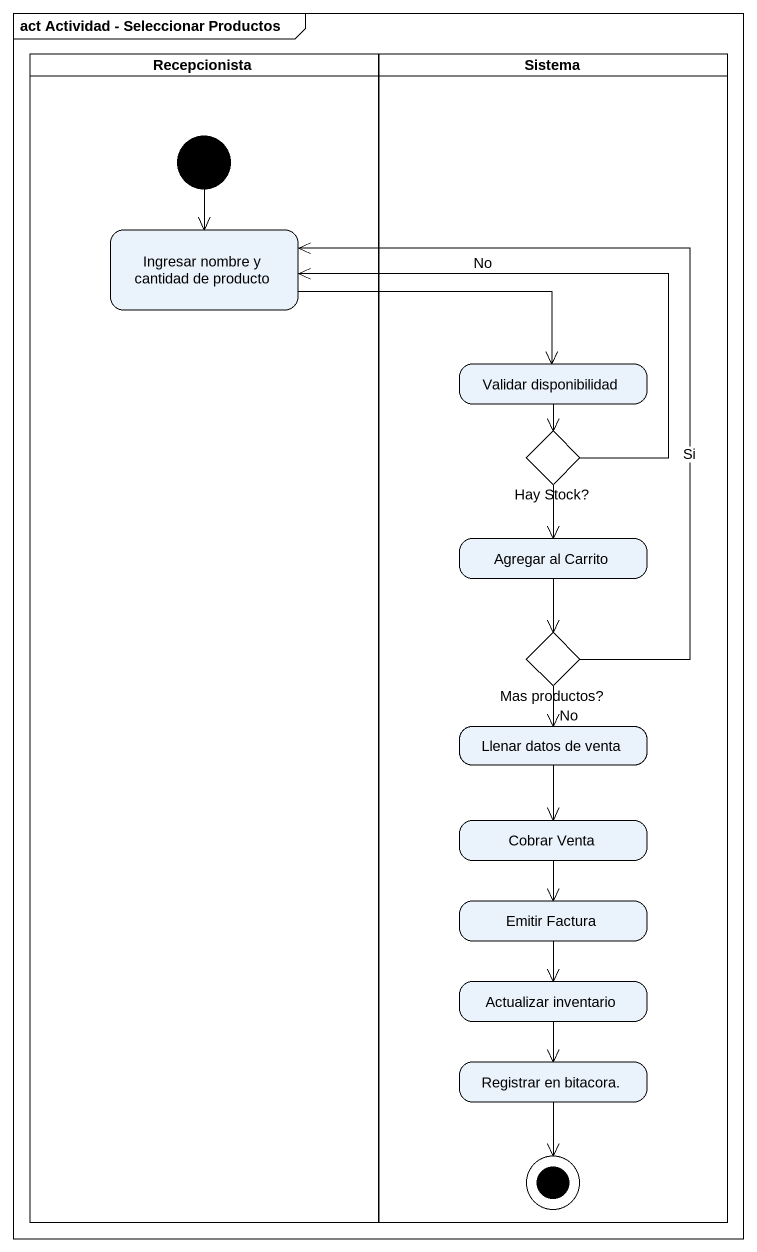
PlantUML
@startuml
mainframe act Actividad - Seleccionar Productos
hide empty description
state Recepcionista <<partition>> {
  state "Ingresar nombre y cantidad de producto" as Ingresar_nombre_y_cantidad
  [*] --> Ingresar_nombre_y_cantidad
}
state Sistema <<partition>> {
  state "Validar disponibilidad" as Validar_disponibilidad
  state "Hay Stock?" as Hay_Stock <<choice>>
  state "Agregar al Carrito" as Agregar_al_Carrito
  state "Mas productos?" as Mas_productos <<choice>>
  state "Llenar datos de venta" as Llenar_datos_de_venta
  state "Cobrar Venta" as Cobrar_Venta
  state "Emitir Factura" as Emitir_Factura
  state "Actualizar inventario" as Actualizar_inventario
  state "Registrar en bitacora." as Registrar_en_bitacora
  Registrar_en_bitacora --> [*]
}
Ingresar_nombre_y_cantidad -right-> Validar_disponibilidad
Validar_disponibilidad --> Hay_Stock
Hay_Stock -left-> Ingresar_nombre_y_cantidad : No
Hay_Stock --> Agregar_al_Carrito
Agregar_al_Carrito --> Mas_productos
Mas_productos -up-> Ingresar_nombre_y_cantidad : Si
Mas_productos --> Llenar_datos_de_venta : No
Llenar_datos_de_venta --> Cobrar_Venta
Cobrar_Venta --> Emitir_Factura
Emitir_Factura --> Actualizar_inventario
Actualizar_inventario --> Registrar_en_bitacora
@enduml
